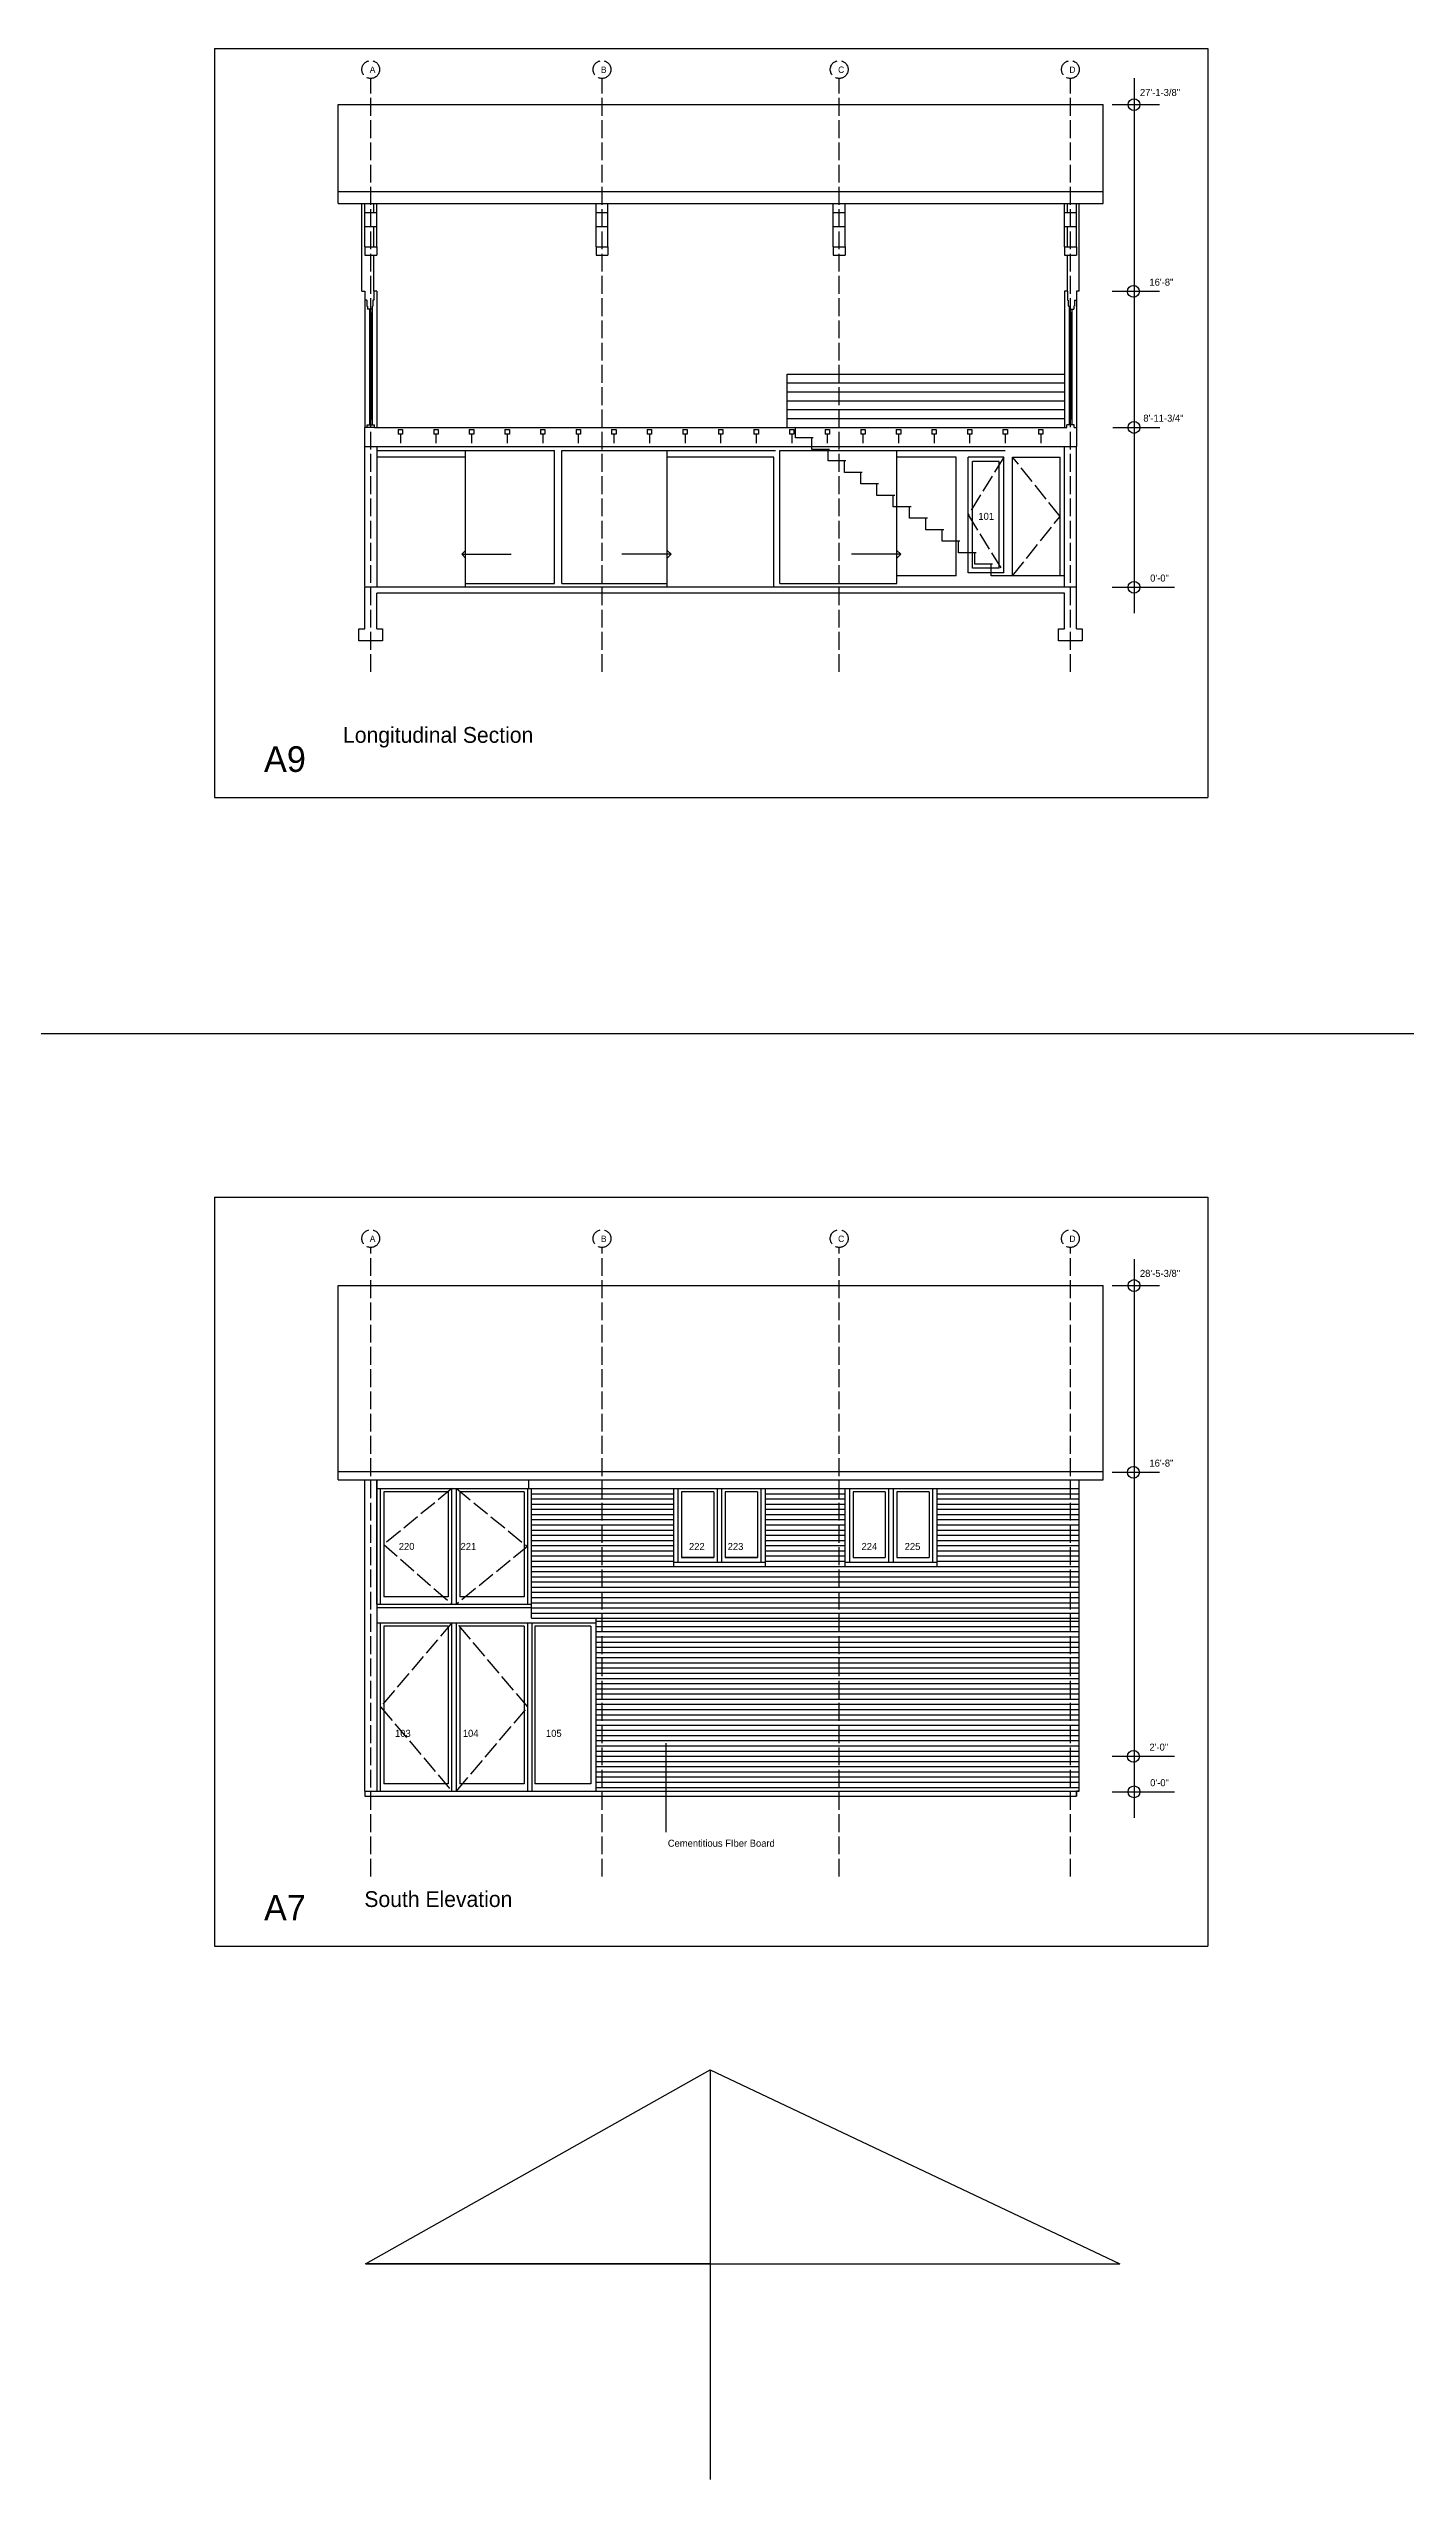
# Model space of a CAD drawing. Header units: inches. Extents: x 1267 to 6358, y -2516 to 3346.
# Drawn here: x 4526 to 5442, y 364 to 2003 of the extents above; entities that cross this region are included whole.
import ezdxf

# ---------------------------------------------------------------- set-up
doc = ezdxf.new("R2010")
doc.units = ezdxf.units.IN
doc.header["$MEASUREMENT"] = 0
doc.linetypes.add('ACAD_ISO02W100', pattern=[15, 12, -3])
for name, color, linetype in [('const', 7, 'Continuous'), ('e1', 7, 'Continuous'), ('e2', 251, 'Continuous'), ('glass', 172, 'Continuous'), ('glassSwing', 172, 'ACAD_ISO02W100'), ('grid', 252, 'ACAD_ISO02W100'), ('stairs', 140, 'Continuous'), ('walls', 7, 'Continuous')]:
    doc.layers.add(name, color=color, linetype=linetype)

msp = doc.modelspace()

# ---------------------------------------------------------------- linework, layer by layer
for p, q in [((4637.6, 2002.8), (4637.6, 1497.8)), ((4637.6, 2002.8), (5307.7, 2002.8)), ((5307.7, 2002.8), (5307.7, 1497.8)), ((4637.6, 1497.8), (5307.7, 1497.8)), ((4637.6, 1228.4), (5307.7, 1228.4)), ((4637.6, 1228.4), (4637.6, 723.4)), ((5307.7, 1228.4), (5307.7, 723.4)), ((4739, 828), (4739, 824.5)), ((5219, 824.5), (5219, 828)), ((4637.6, 723.4), (5307.7, 723.4))]:
    msp.add_line(p, q)
at = {"layer": 'e1'}
for p, q in [((4747, 1731.8), (4867, 1731.8)), ((4807, 1642.1), (4807, 1731.8)), ((4867, 1642.1), (4867, 1731.8)), ((4872, 1642.1), (4872, 1731.8)), ((4872, 1731.8), (5016, 1731.8)), ((4943, 1642.1), (4943, 1731.8)), ((5019, 1642.1), (5019, 1731.8)), ((5019, 1731.8), (5171, 1731.8)), ((5098, 1642.1), (5098, 1731.8)), ((4807, 1642.1), (4867, 1642.1)), ((4872, 1642.1), (4943, 1642.1)), ((5019, 1642.1), (5098, 1642.1)), ((1267.5, 1338.7), (6357.7, 1338.7)), ((4721, 1043.5), (5237, 1043.5)), ((4721, 1037.8), (5237, 1037.8)), ((4747, 954), (4747, 1037.8)), ((4849.7, 1031.9), (4849.7, 1037.8)), ((4851.5, 944.5), (4851.5, 1031.9)), ((4947.4, 982.4), (5009.4, 982.4)), ((5063.1, 982.4), (5125.1, 982.4)), ((4851.5, 944.5), (5221, 944.5)), ((4895, 828), (4895, 944.5))]:
    msp.add_line(p, q, dxfattribs=at)
at = {"layer": 'e2'}
for p, q in [((5257.9, 1982.8), (5257.9, 1622.2)), ((5243.2, 1965), (5275, 1965)), ((4739, 1892.4), (4739, 1898.4)), ((4747, 1892.4), (4747, 1898.4)), ((4895, 1892.4), (4895, 1898.4)), ((4903, 1892.4), (4903, 1898.4)), ((5055, 1892.4), (5055, 1898.4)), ((5063, 1892.4), (5063, 1898.4)), ((5211, 1892.4), (5211, 1898.4)), ((5219, 1892.4), (5219, 1898.4)), ((4739, 1869.2), (4739, 1882.9)), ((4747, 1869.2), (4747, 1882.9)), ((4895, 1869.2), (4895, 1882.9)), ((4903, 1869.2), (4903, 1882.9)), ((5055, 1869.2), (5055, 1882.9)), ((5063, 1869.2), (5063, 1882.9)), ((5211, 1869.2), (5211, 1882.9)), ((5219, 1869.2), (5219, 1882.9)), ((4747, 1839.2), (4745, 1839.2)), ((4747, 1839.2), (4747, 1747.4)), ((5213, 1839.2), (5211, 1839.2)), ((5211, 1839.2), (5211, 1747.4)), ((5243.2, 1839.2), (5275, 1839.2)), ((4739, 1833.1), (4739, 1747.4)), ((4742.2, 1824.6), (4742.2, 1753.1)), ((4743.9, 1824.6), (4743.9, 1753.1)), ((5214.2, 1824.6), (5214.2, 1753.1)), ((5215.9, 1824.6), (5215.9, 1753.1)), ((5219, 1833.1), (5219, 1747.4)), ((5243.6, 1747.4), (5275.4, 1747.4)), ((4739, 1640.1), (4739, 1734.6)), ((4747, 1734.6), (4747, 1639.6)), ((4807, 1727.4), (4747, 1727.4)), ((4807, 1639.6), (4807, 1727.4)), ((4943, 1639.6), (4943, 1727.4)), ((5015, 1727.4), (4943, 1727.4)), ((5015, 1639.6), (5015, 1727.4)), ((5098, 1647.4), (5098, 1727.4)), ((5138, 1727.4), (5098, 1727.4)), ((5138, 1647.4), (5138, 1727.4)), ((5146, 1649.4), (5146, 1727.4)), ((5170, 1727.4), (5146, 1727.4)), ((5149, 1652.4), (5149, 1724.4)), ((5167, 1724.4), (5149, 1724.4)), ((5167, 1652.4), (5167, 1724.4)), ((5170, 1649.4), (5170, 1727.4)), ((5176, 1647.4), (5176, 1727.4)), ((5176, 1727.4), (5208, 1727.4)), ((5208, 1647.4), (5208, 1727.4)), ((5211, 1639.6), (5211, 1734.6)), ((5219, 1639.6), (5219, 1734.6)), ((5138, 1647.4), (5098, 1647.4)), ((5170, 1649.4), (5146, 1649.4)), ((5167, 1652.4), (5149, 1652.4)), ((5243.2, 1639.6), (5285.1, 1639.6)), ((5257.9, 1186.6), (5257.9, 810)), ((5243.2, 1168.8), (5275, 1168.8)), ((4747, 1037.8), (4747, 828)), ((5243.2, 1043), (5275, 1043)), ((4747, 1031.9), (4895, 1031.9)), ((4749.6, 954), (4749.6, 1031.9)), ((4751.8, 1029.7), (4751.8, 958.9)), ((4795.3, 1029.7), (4751.8, 1029.7)), ((4795.3, 1029.7), (4795.3, 958.9)), ((4797.8, 954), (4797.8, 1031.9)), ((4800.8, 954), (4800.8, 1031.9)), ((4803, 1029.7), (4803, 958.9)), ((4846.5, 1029.7), (4803, 1029.7)), ((4846.5, 1029.7), (4846.5, 958.9)), ((4848.7, 1031.9), (4848.7, 954)), ((4851.5, 954), (4851.5, 1031.9)), ((4851.5, 1028.5), (4947.4, 1028.5)), ((4851.5, 1025), (4947.4, 1025)), ((4851.5, 1021.5), (4947.4, 1021.5)), ((4851.5, 1018), (4947.4, 1018)), ((4895, 1031.9), (5055, 1031.9)), ((4947.4, 979.5), (4947.4, 1031.9)), ((4950.4, 982.4), (4950.4, 1031.9)), ((4952.7, 1029.7), (4952.7, 985.4)), ((4974.4, 1029.7), (4952.7, 1029.7)), ((4974.4, 1029.7), (4974.4, 985.4)), ((4976.9, 982.4), (4976.9, 1031.9)), ((4979.9, 982.4), (4979.9, 1031.9)), ((5003.9, 1029.7), (4982.2, 1029.7)), ((4982.2, 1029.7), (4982.2, 985.4)), ((5003.9, 1029.7), (5003.9, 985.4)), ((5006.4, 982.4), (5006.4, 1031.9)), ((5009.4, 979.5), (5009.4, 1031.9)), ((5009.4, 1028.5), (5063.1, 1028.5)), ((5009.4, 1025), (5063.1, 1025)), ((5009.4, 1021.5), (5063.1, 1021.5)), ((5009.4, 1018), (5063.1, 1018)), ((5055, 1031.9), (5221, 1031.9)), ((5063.1, 979.5), (5063.1, 1031.9)), ((5066.1, 982.4), (5066.1, 1031.9)), ((5068.4, 1029.7), (5068.4, 985.4)), ((5090.1, 1029.7), (5068.4, 1029.7)), ((5090.1, 1029.7), (5090.1, 985.4)), ((5092.6, 982.4), (5092.6, 1031.9)), ((5095.6, 982.4), (5095.6, 1031.9)), ((5097.9, 1029.7), (5097.9, 985.4)), ((5119.6, 1029.7), (5097.9, 1029.7)), ((5119.6, 1029.7), (5119.6, 985.4)), ((5122.1, 982.4), (5122.1, 1031.9)), ((5125.1, 979.5), (5125.1, 1031.9)), ((5125.1, 1028.5), (5221, 1028.5)), ((5125.1, 1025), (5221, 1025)), ((5125.1, 1021.5), (5221, 1021.5)), ((5125.1, 1018), (5221, 1018)), ((4851.5, 1014.5), (4947.4, 1014.5)), ((4851.5, 1011), (4947.4, 1011)), ((4851.5, 1007.5), (4947.4, 1007.5)), ((4851.5, 1004), (4947.4, 1004)), ((4851.5, 1000.5), (4947.4, 1000.5)), ((5009.4, 1014.5), (5063.1, 1014.5)), ((5009.4, 1011), (5063.1, 1011)), ((5009.4, 1007.5), (5063.1, 1007.5)), ((5009.4, 1004), (5063.1, 1004)), ((5009.4, 1000.5), (5063.1, 1000.5)), ((5125.1, 1014.5), (5221, 1014.5)), ((5125.1, 1011), (5221, 1011)), ((5125.1, 1007.5), (5221, 1007.5)), ((5125.1, 1004), (5221, 1004)), ((5125.1, 1000.5), (5221, 1000.5)), ((4851.5, 997), (4947.4, 997)), ((4851.5, 993.5), (4947.4, 993.5)), ((4851.5, 990), (4947.4, 990)), ((4851.5, 986.5), (4947.4, 986.5)), ((4952.7, 985.4), (4974.4, 985.4)), ((4974.4, 985.4), (4952.7, 985.4)), ((5003.9, 985.4), (4982.2, 985.4)), ((4982.2, 985.4), (5003.9, 985.4)), ((5009.4, 997), (5063.1, 997)), ((5009.4, 993.5), (5063.1, 993.5)), ((5009.4, 990), (5063.1, 990)), ((5009.4, 986.5), (5063.1, 986.5)), ((5068.4, 985.4), (5090.1, 985.4)), ((5097.9, 985.4), (5119.6, 985.4)), ((5125.1, 997), (5221, 997)), ((5125.1, 993.5), (5221, 993.5)), ((5125.1, 990), (5221, 990)), ((5125.1, 986.5), (5221, 986.5)), ((4851.5, 983), (4947.4, 983)), ((4851.5, 979.5), (4947.4, 979.5)), ((4851.5, 976), (5221, 976)), ((4851.5, 972.5), (5221, 972.5)), ((4851.5, 969), (5221, 969)), ((5009.4, 983), (5063.1, 983)), ((5009.4, 979.5), (5063.1, 979.5)), ((5125.1, 983), (5221, 983)), ((5125.1, 979.5), (5221, 979.5)), ((4747, 954), (4851.5, 954)), ((4851.5, 951.5), (4747, 951.5)), ((4795.3, 958.9), (4751.8, 958.9)), ((4846.5, 958.9), (4803, 958.9)), ((4851.5, 965.5), (5221, 965.5)), ((4851.5, 962), (5221, 962)), ((4851.5, 958.5), (5221, 958.5)), ((4851.5, 955), (5221, 955)), ((4851.5, 951.5), (5221, 951.5)), ((4747, 941.5), (4895, 941.5)), ((4749.6, 828), (4749.6, 941.5)), ((4749.6, 941.5), (4849, 941.5)), ((4751.8, 939.2), (4751.8, 832.9)), ((4795.3, 939.2), (4751.8, 939.2)), ((4795.3, 939.2), (4795.3, 832.9)), ((4797.8, 828), (4797.8, 941.5)), ((4800.8, 828), (4800.8, 941.5)), ((4803, 939.2), (4803, 832.9)), ((4846.5, 939.2), (4803, 939.2)), ((4846.5, 939.2), (4846.5, 832.9)), ((4849, 828), (4849, 941.5)), ((4851.5, 948), (5221, 948)), ((4852, 828), (4852, 941.5)), ((4891.5, 939.2), (4853.7, 939.2)), ((4853.7, 939.2), (4853.7, 832.9)), ((4891.5, 939.2), (4891.5, 832.9)), ((4895, 942.5), (5221, 942.5)), ((4895, 939), (5221, 939)), ((4895, 935.5), (5221, 935.5)), ((4895, 932), (5221, 932)), ((4895, 928.5), (5221, 928.5)), ((4895, 925), (5221, 925)), ((4895, 921.5), (5221, 921.5)), ((4895, 918), (5221, 918)), ((4895, 914.5), (5221, 914.5)), ((4895, 911), (5221, 911)), ((4895, 907.5), (5221, 907.5)), ((4895, 904), (5221, 904)), ((4895, 900.5), (5221, 900.5)), ((4895, 897), (5221, 897)), ((4895, 893.5), (5221, 893.5)), ((4895, 890), (5221, 890)), ((4895, 886.5), (5221, 886.5)), ((4895, 883), (5221, 883)), ((4895, 879.5), (5221, 879.5)), ((4895, 876), (5221, 876)), ((4895, 872.5), (5221, 872.5)), ((4895, 869), (5221, 869)), ((4895, 865.5), (5221, 865.5)), ((4895, 862), (5221, 862)), ((4895, 858.5), (5221, 858.5)), ((4895, 855), (5221, 855)), ((4895, 851.5), (5221, 851.5)), ((4895, 848), (5221, 848)), ((4895, 844.5), (5221, 844.5)), ((4895, 841), (5221, 841)), ((4895, 837.5), (5221, 837.5)), ((5243.2, 851.5), (5285.1, 851.5)), ((4739, 828), (5221, 828)), ((4739, 828), (4739, 824.5)), ((4795.3, 832.9), (4751.8, 832.9)), ((4846.5, 832.9), (4803, 832.9)), ((4891.5, 832.9), (4853.7, 832.9)), ((4895, 834), (5221, 834)), ((4895, 830.5), (5221, 830.5)), ((5219, 828), (5219, 824.5)), ((5243.2, 827.5), (5285.1, 827.5))]:
    msp.add_line(p, q, dxfattribs=at)
for centre in [(5257.9, 1965), (5257.5, 1839.1), (5257.9, 1747.4), (5257.9, 1639.6), (5257.9, 1168.8), (5257.5, 1042.9), (5257.5, 851.4), (5257.9, 827.5)]:
    msp.add_circle(centre, 4, dxfattribs=at)
at = {"layer": 'glass'}
for p, q in [((4743, 1824.6), (4743, 1753.1)), ((5215, 1824.6), (5215, 1753.1))]:
    msp.add_line(p, q, dxfattribs=at)
at = {"layer": 'glassSwing'}
for p, q in [((5170, 1727.4), (5146, 1688.4)), ((5208, 1687.4), (5176, 1727.4)), ((5146, 1688.4), (5170, 1649.4)), ((5176, 1647.4), (5208, 1687.4)), ((4797.8, 1031.9), (4751.8, 994.3)), ((4800.8, 1031.9), (4848.7, 992.9)), ((4751.8, 994.3), (4797.8, 954)), ((4848.7, 992.9), (4800.8, 954)), ((4797.8, 941.5), (4749.6, 884.7)), ((4849, 884.7), (4800.8, 941.5)), ((4749.6, 884.7), (4797.8, 828)), ((4800.8, 828), (4849, 884.7))]:
    msp.add_line(p, q, dxfattribs=at)
at = {"layer": 'grid'}
for p, q in [((4743, 1582.5), (4743, 1982.7)), ((4899, 1582.5), (4899, 1982.7)), ((5059, 1582.5), (5059, 1982.7)), ((5215, 1582.5), (5215, 1982.7)), ((4743, 770.4), (4743, 1194.5)), ((4899, 770.4), (4899, 1194.5)), ((5059, 770.4), (5059, 1194.5)), ((5215, 770.4), (5215, 1194.5))]:
    msp.add_line(p, q, dxfattribs=at)
for centre in [(4743, 1988.7), (4899, 1988.7), (5059, 1988.7), (5215, 1988.7), (4743, 1200.5), (4899, 1200.5), (5059, 1200.5), (5215, 1200.5)]:
    msp.add_circle(centre, 6, dxfattribs=at)
at = {"layer": 'stairs'}
for p, q in [((5024, 1783.4), (5211, 1783.4)), ((5024, 1747.4), (5024, 1783.4)), ((5024, 1777.4), (5211, 1777.4)), ((5024, 1771.4), (5211, 1771.4)), ((5024, 1765.4), (5211, 1765.4)), ((5024, 1759.4), (5211, 1759.4)), ((5024, 1753.4), (5211, 1753.4)), ((5029.5, 1740.4), (5029.5, 1747.4)), ((5041.5, 1740.4), (5029.5, 1740.4)), ((5040.5, 1732.6), (5040.5, 1740.4)), ((5052.5, 1732.6), (5040.5, 1732.6)), ((5051.5, 1724.9), (5051.5, 1732.6)), ((5063.5, 1724.9), (5051.5, 1724.9)), ((5062.5, 1717.1), (5062.5, 1724.9)), ((5074.5, 1717.1), (5062.5, 1717.1)), ((5073.5, 1709.4), (5073.5, 1717.1)), ((5085.5, 1709.4), (5073.5, 1709.4)), ((5084.5, 1701.6), (5084.5, 1709.4)), ((5096.5, 1701.6), (5084.5, 1701.6)), ((5095.5, 1693.9), (5095.5, 1701.6)), ((5107.5, 1693.9), (5095.5, 1693.9)), ((5106.5, 1686.1), (5106.5, 1693.9)), ((5118.5, 1686.1), (5106.5, 1686.1)), ((5117.5, 1678.4), (5117.5, 1686.1)), ((5129.5, 1678.4), (5117.5, 1678.4)), ((5128.5, 1670.6), (5128.5, 1678.4)), ((4804.4, 1661.9), (4807, 1664.5)), ((4804.4, 1661.9), (4807, 1659.3)), ((4804.4, 1661.9), (4837.7, 1661.9)), ((4945.6, 1661.9), (4912.3, 1661.9)), ((4945.6, 1661.9), (4943, 1664.5)), ((4945.6, 1661.9), (4943, 1659.3)), ((5100.6, 1661.9), (5067.3, 1661.9)), ((5100.6, 1661.9), (5098, 1664.5)), ((5100.6, 1661.9), (5098, 1659.3)), ((5140.5, 1670.6), (5128.5, 1670.6)), ((5139.5, 1662.9), (5139.5, 1670.6)), ((5151.5, 1662.9), (5139.5, 1662.9)), ((5150.5, 1655.1), (5150.5, 1662.9)), ((5162.5, 1655.1), (5150.5, 1655.1)), ((5161.5, 1647.4), (5161.5, 1655.1)), ((5211, 1647.4), (5161.5, 1647.4))]:
    msp.add_line(p, q, dxfattribs=at)
at = {"layer": 'walls'}
for p, q in [((4721, 1898.4), (4721, 1965)), ((4721, 1965), (5237, 1965)), ((5237, 1898.4), (5237, 1965)), ((4721, 1906.4), (5237, 1906.4)), ((4721, 1898.4), (5237, 1898.4)), ((4737, 1839.2), (4737, 1898.4)), ((4739, 1892.4), (4747, 1892.4)), ((4739, 1882.9), (4739, 1892.4)), ((4745, 1892.4), (4745, 1898.4)), ((4747, 1882.9), (4747, 1892.4)), ((4895, 1882.9), (4895, 1892.4)), ((4895, 1892.4), (4903, 1892.4)), ((4903, 1882.9), (4903, 1892.4)), ((5055, 1882.9), (5055, 1892.4)), ((5055, 1892.4), (5063, 1892.4)), ((5063, 1882.9), (5063, 1892.4)), ((5211, 1882.9), (5211, 1892.4)), ((5211, 1892.4), (5219, 1892.4)), ((5213, 1892.4), (5213, 1898.4)), ((5219, 1882.9), (5219, 1892.4)), ((5221, 1839.2), (5221, 1898.4)), ((4739, 1882.9), (4747, 1882.9)), ((4739, 1869.2), (4747, 1869.2)), ((4739, 1869.2), (4739, 1863.6)), ((4745, 1869.2), (4745, 1882.9)), ((4747, 1869.2), (4747, 1863.6)), ((4895, 1882.9), (4903, 1882.9)), ((4895, 1869.2), (4895, 1863.6)), ((4895, 1869.2), (4903, 1869.2)), ((4903, 1869.2), (4903, 1863.6)), ((5055, 1882.9), (5063, 1882.9)), ((5055, 1869.2), (5055, 1863.6)), ((5055, 1869.2), (5063, 1869.2)), ((5063, 1869.2), (5063, 1863.6)), ((5211, 1882.9), (5219, 1882.9)), ((5211, 1869.2), (5211, 1863.6)), ((5211, 1869.2), (5219, 1869.2)), ((5213, 1869.2), (5213, 1882.9)), ((5219, 1869.2), (5219, 1863.6)), ((4739, 1863.6), (4747, 1863.6)), ((4745, 1839.2), (4745, 1863.6)), ((4895, 1863.6), (4903, 1863.6)), ((5055, 1863.6), (5063, 1863.6)), ((5211, 1863.6), (5219, 1863.6)), ((5213, 1839.2), (5213, 1863.6)), ((4737, 1839.2), (4739, 1839.2)), ((4739, 1839.2), (4739, 1833.1)), ((4745, 1839.2), (4745, 1833.1)), ((5213, 1839.2), (5213, 1833.1)), ((5221, 1839.2), (5219, 1839.2)), ((5219, 1839.2), (5219, 1833.1)), ((4740.3, 1833.1), (4739, 1833.1)), ((4740.3, 1833.1), (4740.3, 1829.1)), ((4740.3, 1829.1), (4740.9, 1829.1)), ((4740.9, 1829.1), (4740.9, 1827.1)), ((4743.9, 1827.1), (4740.9, 1827.1)), ((4742.2, 1827.1), (4742.2, 1824.6)), ((4742.2, 1824.6), (4743.9, 1824.6)), ((4743.9, 1829.1), (4743.9, 1827.1)), ((4743.9, 1829.1), (4744.5, 1829.1)), ((4743.9, 1827.1), (4743.9, 1824.6)), ((4745, 1833.1), (4744.5, 1833.1)), ((4744.5, 1833.1), (4744.5, 1829.1)), ((5213, 1833.1), (5213.5, 1833.1)), ((5213.5, 1833.1), (5213.5, 1829.1)), ((5214.2, 1829.1), (5213.5, 1829.1)), ((5214.2, 1829.1), (5214.2, 1827.1)), ((5214.2, 1827.1), (5214.2, 1824.6)), ((5214.2, 1827.1), (5217.2, 1827.1)), ((5215.9, 1824.6), (5214.2, 1824.6)), ((5215.9, 1827.1), (5215.9, 1824.6)), ((5217.8, 1829.1), (5217.2, 1829.1)), ((5217.2, 1829.1), (5217.2, 1827.1)), ((5217.8, 1833.1), (5217.8, 1829.1)), ((5217.8, 1833.1), (5219, 1833.1)), ((4745.5, 1747.4), (4739, 1747.4)), ((4739, 1734.6), (4739, 1747.4)), ((4740.5, 1749.1), (4745.5, 1749.1)), ((4740.5, 1747.4), (4740.5, 1749.1)), ((4742.2, 1753.1), (4743.9, 1753.1)), ((4742.2, 1753.1), (4742.2, 1749.1)), ((4743.9, 1753.1), (4742.2, 1753.1)), ((4743.9, 1753.1), (4743.9, 1749.1)), ((4745.5, 1747.4), (4745.5, 1749.1)), ((4745.5, 1747.4), (5212.5, 1747.4)), ((4761.5, 1745.9), (4764.5, 1745.9)), ((4761.5, 1745.9), (4761.5, 1742.9)), ((4764.5, 1742.9), (4761.5, 1742.9)), ((4763, 1742.9), (4763, 1736.8)), ((4764.5, 1745.9), (4764.5, 1742.9)), ((4785.5, 1745.9), (4785.5, 1742.9)), ((4785.5, 1745.9), (4788.5, 1745.9)), ((4788.5, 1742.9), (4785.5, 1742.9)), ((4787, 1742.9), (4787, 1736.8)), ((4788.5, 1745.9), (4788.5, 1742.9)), ((4809.5, 1745.9), (4809.5, 1742.9)), ((4809.5, 1745.9), (4812.5, 1745.9)), ((4812.5, 1742.9), (4809.5, 1742.9)), ((4811, 1742.9), (4811, 1736.8)), ((4812.5, 1745.9), (4812.5, 1742.9)), ((4833.5, 1745.9), (4833.5, 1742.9)), ((4833.5, 1745.9), (4836.5, 1745.9)), ((4836.5, 1742.9), (4833.5, 1742.9)), ((4835, 1742.9), (4835, 1736.8)), ((4836.5, 1745.9), (4836.5, 1742.9)), ((4857.5, 1745.9), (4857.5, 1742.9)), ((4857.5, 1745.9), (4860.5, 1745.9)), ((4860.5, 1742.9), (4857.5, 1742.9)), ((4859, 1742.9), (4859, 1736.8)), ((4860.5, 1745.9), (4860.5, 1742.9)), ((4881.5, 1745.9), (4881.5, 1742.9)), ((4881.5, 1745.9), (4884.5, 1745.9)), ((4884.5, 1742.9), (4881.5, 1742.9)), ((4883, 1742.9), (4883, 1736.8)), ((4884.5, 1745.9), (4884.5, 1742.9)), ((4905.5, 1745.9), (4905.5, 1742.9)), ((4905.5, 1745.9), (4908.5, 1745.9)), ((4908.5, 1742.9), (4905.5, 1742.9)), ((4907, 1742.9), (4907, 1736.8)), ((4908.5, 1745.9), (4908.5, 1742.9)), ((4929.5, 1745.9), (4929.5, 1742.9)), ((4929.5, 1745.9), (4932.5, 1745.9)), ((4932.5, 1742.9), (4929.5, 1742.9)), ((4931, 1742.9), (4931, 1736.8)), ((4932.5, 1745.9), (4932.5, 1742.9)), ((4953.5, 1745.9), (4953.5, 1742.9)), ((4953.5, 1745.9), (4956.5, 1745.9)), ((4956.5, 1742.9), (4953.5, 1742.9)), ((4955, 1742.9), (4955, 1736.8)), ((4956.5, 1745.9), (4956.5, 1742.9)), ((4977.5, 1745.9), (4977.5, 1742.9)), ((4977.5, 1745.9), (4980.5, 1745.9)), ((4980.5, 1742.9), (4977.5, 1742.9)), ((4979, 1742.9), (4979, 1736.8)), ((4980.5, 1745.9), (4980.5, 1742.9)), ((5001.5, 1745.9), (5001.5, 1742.9)), ((5001.5, 1745.9), (5004.5, 1745.9)), ((5004.5, 1742.9), (5001.5, 1742.9)), ((5003, 1742.9), (5003, 1736.8)), ((5004.5, 1745.9), (5004.5, 1742.9)), ((5025.5, 1745.9), (5025.5, 1742.9)), ((5025.5, 1745.9), (5028.5, 1745.9)), ((5028.5, 1742.9), (5025.5, 1742.9)), ((5027, 1742.9), (5027, 1736.8)), ((5028.5, 1745.9), (5028.5, 1742.9)), ((5049.5, 1745.9), (5049.5, 1742.9)), ((5049.5, 1745.9), (5052.5, 1745.9)), ((5052.5, 1742.9), (5049.5, 1742.9)), ((5051, 1742.9), (5051, 1736.8)), ((5052.5, 1745.9), (5052.5, 1742.9)), ((5073.5, 1745.9), (5073.5, 1742.9)), ((5073.5, 1745.9), (5076.5, 1745.9)), ((5076.5, 1742.9), (5073.5, 1742.9)), ((5075, 1742.9), (5075, 1736.8)), ((5076.5, 1745.9), (5076.5, 1742.9)), ((5097.5, 1745.9), (5097.5, 1742.9)), ((5097.5, 1745.9), (5100.5, 1745.9)), ((5100.5, 1742.9), (5097.5, 1742.9)), ((5099, 1742.9), (5099, 1736.8)), ((5100.5, 1745.9), (5100.5, 1742.9)), ((5121.5, 1745.9), (5121.5, 1742.9)), ((5121.5, 1745.9), (5124.5, 1745.9)), ((5124.5, 1742.9), (5121.5, 1742.9)), ((5123, 1742.9), (5123, 1736.8)), ((5124.5, 1745.9), (5124.5, 1742.9)), ((5145.5, 1745.9), (5145.5, 1742.9)), ((5145.5, 1745.9), (5148.5, 1745.9)), ((5148.5, 1742.9), (5145.5, 1742.9)), ((5147, 1742.9), (5147, 1736.8)), ((5148.5, 1745.9), (5148.5, 1742.9)), ((5169.5, 1745.9), (5169.5, 1742.9)), ((5169.5, 1745.9), (5172.5, 1745.9)), ((5172.5, 1742.9), (5169.5, 1742.9)), ((5171, 1742.9), (5171, 1736.8)), ((5172.5, 1745.9), (5172.5, 1742.9)), ((5193.5, 1745.9), (5193.5, 1742.9)), ((5193.5, 1745.9), (5196.5, 1745.9)), ((5196.5, 1742.9), (5193.5, 1742.9)), ((5195, 1742.9), (5195, 1736.8)), ((5196.5, 1745.9), (5196.5, 1742.9)), ((5217.5, 1749.1), (5212.5, 1749.1)), ((5212.5, 1747.4), (5212.5, 1749.1)), ((5214.2, 1753.1), (5214.2, 1749.1)), ((5214.2, 1753.1), (5215.9, 1753.1)), ((5215.9, 1753.1), (5214.2, 1753.1)), ((5215.9, 1753.1), (5215.9, 1749.1)), ((5217.5, 1747.4), (5217.5, 1749.1)), ((5217.5, 1747.4), (5219, 1747.4)), ((5219, 1747.4), (5219, 1734.6)), ((4739, 1734.6), (5219, 1734.6)), ((5219, 1639.6), (4739, 1639.6)), ((4739, 1611.6), (4739, 1639.6)), ((5219, 1611.6), (5219, 1639.6)), ((5211, 1635.6), (4747, 1635.6)), ((4747, 1611.6), (4747, 1635.6)), ((5211, 1611.6), (5211, 1635.6)), ((4735, 1611.6), (4739, 1611.6)), ((4735, 1603.6), (4735, 1611.6)), ((4747, 1611.6), (4751, 1611.6)), ((4751, 1611.6), (4751, 1603.6)), ((5207, 1603.6), (5207, 1611.6)), ((5207, 1611.6), (5211, 1611.6)), ((5219, 1611.6), (5223, 1611.6)), ((5223, 1611.6), (5223, 1603.6)), ((4751, 1603.6), (4735, 1603.6)), ((5223, 1603.6), (5207, 1603.6)), ((4721, 1168.8), (5237, 1168.8)), ((4721, 1037.8), (4721, 1168.8)), ((5237, 1037.8), (5237, 1168.8)), ((4739, 828), (4739, 1037.8)), ((5221, 828), (5221, 1037.8)), ((4947.4, 979.5), (5009.4, 979.5)), ((5063.1, 979.5), (5125.1, 979.5)), ((4942.3, 800.2), (4942.3, 860.2)), ((4739, 824.5), (5219, 824.5)), ((5221, 828), (5219, 828)), ((4739.4, 509.2), (4972, 640)), ((4972, 640), (4972, 363.9)), ((4972, 640), (4972, 509.2)), ((4972, 640), (5248.3, 509.2)), ((4972, 509.2), (4739.4, 509.2)), ((4739.4, 509.2), (5248.3, 509.2))]:
    msp.add_line(p, q, dxfattribs=at)

# ---------------------------------------------------------------- texts
at = {"layer": 'const', "attachment_point": 1}
for s, insert, char_height, width in [('A', (4742.3, 1990.7), 4.26, 1625.197), ('B', (4898.3, 1990.7), 4.26, 1625.197), ('C', (5058.3, 1990.7), 4.26, 1625.197), ('D', (5214.3, 1990.7), 4.26, 1625.197), ('27\'-1-3/8"', (5261.9, 1975.6), 4.74, 1805.775), ('16\'-8"', (5268.3, 1847.7), 4.74, 1805.775), ('8\'-11-3/4"', (5264.2, 1756), 4.74, 1805.775), ('101', (5152.9, 1689.8), 4.74, 1805.775), ('0\'-0"', (5268.8, 1648.2), 4.74, 1805.775), ('Longitudinal Section', (4724.3, 1545.4), 10.656, 4062.993), ('A9', (4671, 1532.4), 17.26, 6582.049), ('A', (4742.3, 1202.5), 4.26, 1625.197), ('B', (4898.3, 1202.5), 4.26, 1625.197), ('C', (5058.3, 1202.5), 4.26, 1625.197), ('D', (5214.3, 1202.5), 4.26, 1625.197), ('28\'-5-3/8"', (5261.9, 1179.4), 4.74, 1805.775), ('16\'-8"', (5268.3, 1051.5), 4.74, 1805.775), ('220', (4761.9, 995.3), 4.74, 1805.775), ('221', (4803.6, 995.3), 4.74, 1805.775), ('222', (4957.7, 995.3), 4.74, 1805.775), ('223', (4983.8, 995.3), 4.74, 1805.775), ('224', (5074.1, 995.3), 4.74, 1805.775), ('225', (5103.2, 995.3), 4.74, 1805.775), ('103', (4759.4, 869.3), 4.74, 1805.775), ('104', (4805.1, 869.3), 4.74, 1805.775), ('105', (4861.2, 869.3), 4.74, 1805.775), ('2\'-0"', (5268.3, 860), 4.74, 1805.775), ('0\'-0"', (5268.8, 836), 4.74, 1805.775), ('Cementitious FIber Board', (4943.4, 795.2), 4.736, 1805.775), ('A7', (4671, 758), 17.26, 6582.049), ('South Elevation', (4738.7, 760.5), 10.656, 4062.993)]:
    msp.add_mtext(s, dxfattribs=dict(at, insert=insert, char_height=char_height, width=width))

doc.saveas('drawing.dxf')
